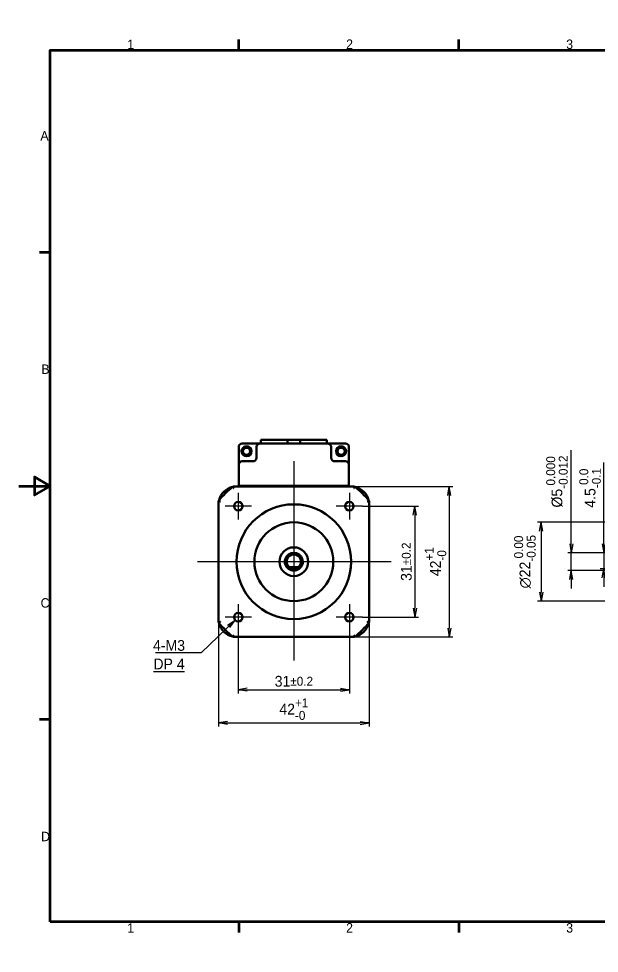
# Model space of a CAD drawing. Header units: millimetres. Extents: x -527 to 428, y -54 to 282.
# Drawn here: x -526.9 to -364.8, y 21 to 281.7 of the extents above; entities that cross this region are included whole.
import ezdxf

# ---------------------------------------------------------------- set-up
doc = ezdxf.new("R2010")
doc.units = ezdxf.units.MM
for name, color, linetype, lineweight in [('경계(ISO)', 7, 'Continuous', 70), ('기호(ISO)', 7, 'Continuous', 25), ('외형선(ISO)', 7, 'Continuous', 50), ('중심 표식(ISO)', 7, 'Continuous', 25)]:
    doc.layers.add(name, color=color, linetype=linetype, lineweight=lineweight)
doc.layers.add('치수(ISO)', color=1, linetype='Continuous', lineweight=25, true_color=0xff0000)
doc.styles.add('레이블 문자 (JIS)', font='')
doc.styles.get('레이블 문자 (JIS)').set_extended_font_data('Gulim')
doc.dimstyles.new('복사 대상기본값 (JIS)', dxfattribs={"dimtxt": 3, "dimasz": 2.5, "dimexe": 1, "dimexo": 0, "dimgap": 0.8, "dimtad": 1, "dimdsep": 46, "dimtxsty": '레이블 문자 (JIS)', "dimblk": 'OPEN', "dimcen": 0.09, "dimdle": 10, "dimclrd": 256, "dimclre": 256, "dimclrt": 256, "dimadec": 0, "dimazin": 2, "dimtfac": 0.833333, "dimtmove": 0, "dimatfit": 3, "dimldrblk": 'OPEN', "dimfxl": 1, "dimtolj": 1, "dimtzin": 0, "dimlwd": -1, "dimlwe": -1, "dimarcsym": 0})
doc.dimstyles.new('복사 대상기본값 (JIS)$7', dxfattribs={"dimtxt": 3, "dimasz": 2.5, "dimexe": 1, "dimexo": 0, "dimgap": 0.8, "dimtad": 1, "dimdsep": 46, "dimtxsty": '레이블 문자 (JIS)', "dimblk": 'OPEN', "dimcen": 0.09, "dimdle": 10, "dimclrd": 256, "dimclre": 256, "dimclrt": 256, "dimadec": 0, "dimazin": 2, "dimtfac": 0.833333, "dimtmove": 0, "dimatfit": 3, "dimldrblk": 'OPEN', "dimfxl": 1, "dimtolj": 1, "dimtzin": 0, "dimlwd": -1, "dimlwe": -1, "dimarcsym": 0})

# ---------------------------------------------------------------- blocks, each defined once
blk = doc.blocks.new('_Open')
at = {"color": 0, "linetype": 'ByBlock', "lineweight": -2}
for p, q in [((-1, 0.17), (0, 0)), ((-1, -0.17), (0, 0)), ((0, 0), (-1, 0))]:
    blk.add_line(p, q, dxfattribs=at)
blk = doc.blocks.new('*D11')
at = {"layer": 'Defpoints', "color": 0}
for p in [(-465.58, 111.04), (-434.58, 111.04), (-434.58, 94.51)]:
    blk.add_point(p, dxfattribs=at)
at = {"layer": '치수(ISO)', "color": 0}
for p, q in [((-465.58, 111.04), (-465.58, 93.51)), ((-434.58, 111.04), (-434.58, 93.51)), ((-463.08, 94.51), (-437.08, 94.51))]:
    blk.add_line(p, q, dxfattribs=at)
at = {"layer": '치수(ISO)', "color": 0, "linetype": 'ByBlock', "xscale": 2.5, "yscale": 2.5, "zscale": 2.5, "rotation": 180}
blk.add_blockref('_Open', (-465.58, 94.51), dxfattribs=at)
at = {"layer": '치수(ISO)', "color": 0, "linetype": 'ByBlock', "xscale": 2.5, "yscale": 2.5, "zscale": 2.5}
blk.add_blockref('_Open', (-434.58, 94.51), dxfattribs=at)
at = {"layer": '치수(ISO)', "color": 0, "insert": (-450.07, 98.39), "char_height": 3, "attachment_point": 2, "style": '레이블 문자 (JIS)'}
blk.add_mtext('\\A1;31{\\H2.500000;%%p0.2}', dxfattribs=at)
blk = doc.blocks.new('*D12')
at = {"layer": 'Defpoints', "color": 0}
for p in [(-471.08, 113.27), (-429.08, 113.27), (-429.08, 85.27)]:
    blk.add_point(p, dxfattribs=at)
at = {"layer": '치수(ISO)', "color": 0}
for p, q in [((-471.08, 113.27), (-471.08, 84.27)), ((-429.08, 113.27), (-429.08, 84.27)), ((-468.58, 85.27), (-431.58, 85.27))]:
    blk.add_line(p, q, dxfattribs=at)
at = {"layer": '치수(ISO)', "color": 0, "linetype": 'ByBlock', "xscale": 2.5, "yscale": 2.5, "zscale": 2.5, "rotation": 180}
blk.add_blockref('_Open', (-471.08, 85.27), dxfattribs=at)
at = {"layer": '치수(ISO)', "color": 0, "linetype": 'ByBlock', "xscale": 2.5, "yscale": 2.5, "zscale": 2.5}
blk.add_blockref('_Open', (-429.08, 85.27), dxfattribs=at)
at = {"layer": '치수(ISO)', "color": 0, "insert": (-450.08, 92.11), "char_height": 3, "attachment_point": 2, "style": '레이블 문자 (JIS)'}
blk.add_mtext('\\A1;42{\\H2.500000;\\S+1^ -0;}', dxfattribs=at)
blk = doc.blocks.new('*D13')
at = {"layer": 'Defpoints', "color": 0}
for p in [(-430.88, 145.74), (-430.88, 114.74), (-416.29, 114.74)]:
    blk.add_point(p, dxfattribs=at)
at = {"layer": '치수(ISO)', "color": 0}
for p, q in [((-430.88, 145.74), (-415.29, 145.74)), ((-416.29, 143.24), (-416.29, 117.24)), ((-430.88, 114.74), (-415.29, 114.74))]:
    blk.add_line(p, q, dxfattribs=at)
at = {"layer": '치수(ISO)', "color": 0, "linetype": 'ByBlock', "xscale": 2.5, "yscale": 2.5, "zscale": 2.5}
for p, rotation in [((-416.29, 145.74), 90), ((-416.29, 114.74), 270)]:
    blk.add_blockref('_Open', p, dxfattribs=dict(at, rotation=rotation))
at = {"layer": '치수(ISO)', "color": 0, "insert": (-420.18, 130.24), "char_height": 3, "attachment_point": 2, "rotation": 90, "style": '레이블 문자 (JIS)'}
blk.add_mtext('\\A1;31{\\H2.500000;%%p0.2}', dxfattribs=at)
blk = doc.blocks.new('*D14')
at = {"layer": 'Defpoints', "color": 0}
for p in [(-433.11, 151.24), (-433.11, 109.24), (-406.68, 109.24)]:
    blk.add_point(p, dxfattribs=at)
at = {"layer": '치수(ISO)', "color": 0}
for p, q in [((-433.11, 151.24), (-405.68, 151.24)), ((-406.68, 148.74), (-406.68, 111.74)), ((-433.11, 109.24), (-405.68, 109.24))]:
    blk.add_line(p, q, dxfattribs=at)
at = {"layer": '치수(ISO)', "color": 0, "linetype": 'ByBlock', "xscale": 2.5, "yscale": 2.5, "zscale": 2.5}
for p, rotation in [((-406.68, 151.24), 90), ((-406.68, 109.24), 270)]:
    blk.add_blockref('_Open', p, dxfattribs=dict(at, rotation=rotation))
at = {"layer": '치수(ISO)', "color": 0, "insert": (-413.52, 130.24), "char_height": 3, "attachment_point": 2, "rotation": 90, "style": '레이블 문자 (JIS)'}
blk.add_mtext('\\A1;42{\\H2.500000;\\S+1^ -0;}', dxfattribs=at)
blk = doc.blocks.new('*D15')
at = {"layer": 'Defpoints', "color": 0}
for p in [(-357.74, 132.74), (-363.54, 128.24), (-357.74, 128.24)]:
    blk.add_point(p, dxfattribs=at)
at = {"layer": '치수(ISO)', "color": 0}
for p, q in [((-363.54, 135.24), (-363.54, 157.95)), ((-357.74, 132.74), (-364.54, 132.74)), ((-363.54, 132.74), (-363.54, 128.24)), ((-357.74, 128.24), (-364.54, 128.24)), ((-363.54, 125.74), (-363.54, 123.24))]:
    blk.add_line(p, q, dxfattribs=at)
at = {"layer": '치수(ISO)', "color": 0, "linetype": 'ByBlock', "xscale": 2.5, "yscale": 2.5, "zscale": 2.5}
for p, rotation in [((-363.54, 132.74), 270), ((-363.54, 128.24), 90)]:
    blk.add_blockref('_Open', p, dxfattribs=dict(at, rotation=rotation))
at = {"layer": '치수(ISO)', "color": 0, "insert": (-370.37, 150.84), "char_height": 3, "attachment_point": 2, "rotation": 90, "style": '레이블 문자 (JIS)'}
blk.add_mtext('\\A1;4.5{\\H2.500000;\\S 0.0^ -0.1;}', dxfattribs=at)
blk = doc.blocks.new('*D16')
at = {"layer": 'Defpoints', "color": 0}
for p in [(-372.62, 132.74), (-357.74, 132.74), (-338.24, 127.74)]:
    blk.add_point(p, dxfattribs=at)
at = {"layer": '치수(ISO)', "color": 0}
for p, q in [((-372.62, 135.24), (-372.62, 161.39)), ((-357.74, 132.74), (-373.62, 132.74)), ((-372.62, 127.74), (-372.62, 132.74)), ((-338.24, 127.74), (-373.62, 127.74)), ((-372.62, 125.24), (-372.62, 122.74))]:
    blk.add_line(p, q, dxfattribs=at)
at = {"layer": '치수(ISO)', "color": 0, "linetype": 'ByBlock', "xscale": 2.5, "yscale": 2.5, "zscale": 2.5}
for p, rotation in [((-372.62, 132.74), 270), ((-372.62, 127.74), 90)]:
    blk.add_blockref('_Open', p, dxfattribs=dict(at, rotation=rotation))
at = {"layer": '치수(ISO)', "color": 0, "insert": (-379.61, 152.6), "char_height": 3, "attachment_point": 2, "rotation": 90, "style": '레이블 문자 (JIS)'}
blk.add_mtext('\\A1;\\fGulim|b0|i0;Ø5{\\H2.500000;\\S 0.000^ -0.012;}', dxfattribs=at)
blk = doc.blocks.new('*D17')
at = {"layer": 'Defpoints', "color": 0}
for p in [(-336.04, 141.24), (-381.02, 119.24), (-336.04, 119.24)]:
    blk.add_point(p, dxfattribs=at)
at = {"layer": '치수(ISO)', "color": 0}
for p, q in [((-336.04, 141.24), (-382.02, 141.24)), ((-381.02, 138.74), (-381.02, 121.74)), ((-336.04, 119.24), (-382.02, 119.24))]:
    blk.add_line(p, q, dxfattribs=at)
at = {"layer": '치수(ISO)', "color": 0, "linetype": 'ByBlock', "xscale": 2.5, "yscale": 2.5, "zscale": 2.5}
for p, rotation in [((-381.02, 141.24), 90), ((-381.02, 119.24), 270)]:
    blk.add_blockref('_Open', p, dxfattribs=dict(at, rotation=rotation))
at = {"layer": '치수(ISO)', "color": 0, "insert": (-388.56, 130.24), "char_height": 3, "attachment_point": 2, "rotation": 90, "style": '레이블 문자 (JIS)'}
blk.add_mtext('\\A1;{\\fAIGDT|b0|i0;\\ln}\\fGulim|b0|i0;22{\\H2.500000;\\S 0.00^ -0.05;}', dxfattribs=at)
blk = doc.blocks.new('경계 Default Border')
at = {"layer": '경계(ISO)'}
for p, q in [((70, 287), (70, 290.4)), ((140, 287), (140, 290.4)), ((280, 287), (280, 290.4)), ((350, 287), (350, 290.4)), ((10, 222.75), (6.6, 222.75)), ((410, 222.75), (413.4, 222.75)), ((10, 74.25), (6.6, 74.25)), ((410, 74.25), (413.4, 74.25)), ((70, 10), (70, 6.6)), ((140, 10), (140, 6.6)), ((280, 10), (280, 6.6)), ((350, 10), (350, 6.6))]:
    blk.add_line(p, q, dxfattribs=at)
at = {"layer": '경계(ISO)', "flags": 128}
for points in [[(210, 297), (210, 287), (207.11, 292), (212.89, 292), (210, 287)], [(10, 10), (10, 287), (410, 287), (410, 10), (10, 10)], [(0, 148.5), (10, 148.5), (5, 151.39), (5, 145.61), (10, 148.5)], [(420, 148.5), (410, 148.5), (415, 151.39), (415, 145.61), (410, 148.5)], [(210, 0), (210, 10), (207.11, 5), (212.89, 5), (210, 10)]]:
    blk.add_lwpolyline(points, dxfattribs=at)
at = {"layer": '경계(ISO)', "char_height": 3, "attachment_point": 7, "style": '레이블 문자 (JIS)'}
for s, insert in [('1', (34.54, 287.33)), ('2', (104.15, 287.4)), ('3', (174.15, 287.33)), ('4', (244.04, 287.33)), ('5', (314.13, 287.33)), ('6', (384.15, 287.33)), ('A', (6.91, 258.29)), ('A', (410.71, 258.29)), ('B', (7.21, 184.12)), ('B', (411.01, 184.12)), ('C', (6.97, 109.8)), ('C', (410.77, 109.8)), ('D', (7.12, 35.62)), ('D', (410.92, 35.62)), ('1', (34.54, 6.53)), ('2', (104.15, 6.6)), ('3', (174.15, 6.53)), ('4', (244.04, 6.53)), ('5', (314.13, 6.53)), ('6', (384.15, 6.53))]:
    blk.add_mtext(s, dxfattribs=dict(at, insert=insert))

msp = doc.modelspace()

# ---------------------------------------------------------------- linework, layer by layer
at = {"layer": '외형선(ISO)', "color": 0}
for p, q in [((-465.48109, 157.2401), (-465.48109, 162.2401)), ((-464.48109, 163.2401), (-459.48109, 163.2401)), ((-460.48109, 162.2401), (-460.48109, 159.2401)), ((-440.68109, 163.2401), (-459.48109, 163.2401)), ((-459.33109, 163.2401), (-459.33109, 164.2401)), ((-459.33109, 163.2401), (-459.33109, 164.2401)), ((-451.88382, 164.2401), (-459.33109, 164.2401)), ((-448.27835, 164.2401), (-451.88382, 164.2401)), ((-451.88382, 163.2401), (-451.88382, 164.2401)), ((-448.27835, 164.2401), (-448.27835, 163.2401)), ((-448.27835, 164.2401), (-440.83109, 164.2401)), ((-440.83109, 164.2401), (-440.83109, 163.2401)), ((-440.83109, 163.2401), (-440.83109, 164.2401)), ((-440.68109, 163.2401), (-435.68109, 163.2401)), ((-439.68109, 159.2401), (-439.68109, 162.2401)), ((-434.68109, 162.2401), (-434.68109, 157.2401)), ((-465.48109, 157.2401), (-465.48109, 151.4401)), ((-461.48109, 158.2401), (-464.48109, 158.2401)), ((-435.68109, 158.2401), (-438.68109, 158.2401)), ((-434.68109, 151.4401), (-434.68109, 157.2401)), ((-433.11053, 151.2401), (-467.05165, 151.2401)), ((-465.48109, 151.4401), (-465.48109, 151.3401)), ((-464.48109, 151.4401), (-465.48109, 151.4401)), ((-465.48109, 151.2401), (-465.48109, 151.3401)), ((-465.48109, 151.3401), (-463.98109, 151.3401)), ((-464.48109, 151.4401), (-435.68109, 151.4401)), ((-463.98109, 151.3401), (-463.98109, 151.4401)), ((-463.98109, 151.3401), (-463.98109, 151.2401)), ((-454.58109, 151.4401), (-454.58109, 151.2401)), ((-445.58109, 151.4401), (-445.58109, 151.2401)), ((-436.18109, 151.3401), (-436.18109, 151.4401)), ((-436.18109, 151.3401), (-434.68109, 151.3401)), ((-436.18109, 151.3401), (-436.18109, 151.2401)), ((-434.68109, 151.4401), (-435.68109, 151.4401)), ((-434.68109, 151.4401), (-434.68109, 151.3401)), ((-434.68109, 151.3401), (-434.68109, 151.2401)), ((-471.08109, 147.21066), (-471.08109, 113.26954)), ((-429.08109, 113.26954), (-429.08109, 147.21066)), ((-448.58109, 128.2401), (-451.58109, 128.2401)), ((-448.75821, 128.7401), (-451.40396, 128.7401)), ((-467.05165, 109.2401), (-433.11053, 109.2401))]:
    msp.add_line(p, q, dxfattribs=at)
for centre, radius in [((-463.28109, 161.0401), 1.4), ((-463.28109, 161.0401), 1), ((-436.88109, 161.0401), 1.4), ((-436.88109, 161.0401), 1), ((-465.58109, 145.7401), 1.2), ((-450.08109, 130.2401), 16), ((-434.58109, 145.7401), 1.2), ((-450.08109, 130.2401), 11), ((-450.08109, 130.2401), 4), ((-465.58109, 114.7401), 1.2), ((-434.58109, 114.7401), 1.2)]:
    msp.add_circle(centre, radius, dxfattribs=at)
for centre, radius, start, end in [((-464.48109, 162.2401), 1, 90, 180), ((-459.48109, 162.2401), 1, 90, 180), ((-440.68109, 162.2401), 1, 0, 90), ((-435.68109, 162.2401), 1, 0, 90), ((-461.48109, 159.2401), 1, 270, 0), ((-438.68109, 159.2401), 1, 180, 270), ((-464.48109, 157.2401), 1, 90, 180), ((-435.68109, 157.2401), 1, 0, 90), ((-450.08109, 130.2401), 27, 128.9424413, 141.0575587), ((-450.08109, 130.2401), 27, 38.9424413, 51.0575587), ((-466.08109, 146.2401), 5, 103.0519406, 166.9480594), ((-434.08109, 146.2401), 5, 13.0519406, 76.9480594), ((-450.08109, 130.2401), 2.5, 306.8698976, 233.1301024), ((-450.08109, 130.2401), 2, 311.4096221, 228.5903779), ((-450.08109, 130.2401), 2.5, 233.1301024, 306.8698976), ((-450.08109, 130.2401), 27, 218.9424413, 231.0575587), ((-466.08109, 114.2401), 5, 193.0519406, 256.9480594), ((-450.08109, 130.2401), 27, 308.9424413, 321.0575587), ((-434.08109, 114.2401), 5, 283.0519406, 346.9480594)]:
    msp.add_arc(centre, radius, start, end, dxfattribs=at)
for points, knots in [([(-467.05165, 151.2401), (-467.05165, 151.2401), (-467.04763, 151.22872), (-467.03187, 151.18418), (-467.0201, 151.15094), (-466.98968, 151.06511), (-466.97095, 151.01234), (-466.93857, 150.92131), (-466.92628, 150.8868), (-466.90101, 150.81589), (-466.88806, 150.77962), (-466.8747, 150.74221), (-466.87432, 150.74116), (-466.87394, 150.7401)], [-0.08091738103, -0.08091738103, -0.08091738103, -0.08091738103, -0.06239876818, -0.06239876818, -0.04333023181, -0.04333023181, -0.02310057706, -0.02310057706, -0.01158138451, -0.01158138451, 0, 0, 0.0003358864, 0.0003358864, 0.0003358864, 0.0003358864]), ([(-433.28823, 150.7401), (-433.28786, 150.74116), (-433.28748, 150.74221), (-433.27412, 150.77962), (-433.26117, 150.81589), (-433.2359, 150.8868), (-433.22361, 150.92131), (-433.19123, 151.01234), (-433.1725, 151.06511), (-433.14207, 151.15094), (-433.13031, 151.18418), (-433.11455, 151.22872), (-433.11053, 151.2401), (-433.11053, 151.2401)], [-0.08108516664, -0.08108516664, -0.08108516664, -0.08108516664, -0.08074997513, -0.08074997513, -0.06919255074, -0.06919255074, -0.05769718966, -0.05769718966, -0.03750938699, -0.03750938699, -0.01848030053, -0.01848030053, 0, 0, 0, 0]), ([(-470.58109, 147.03296), (-470.58214, 147.03333), (-470.5832, 147.03371), (-470.62061, 147.04707), (-470.65688, 147.06002), (-470.72779, 147.08529), (-470.7623, 147.09758), (-470.85332, 147.12996), (-470.90609, 147.14869), (-470.99193, 147.17912), (-471.02517, 147.19088), (-471.06971, 147.20664), (-471.08109, 147.21066), (-471.08109, 147.21066)], [-0.08108516578, -0.08108516578, -0.08108516578, -0.08108516578, -0.08074997428, -0.08074997428, -0.06919255003, -0.06919255003, -0.05769718909, -0.05769718909, -0.03750938668, -0.03750938668, -0.01848030045, -0.01848030045, 0, 0, 0, 0]), ([(-429.58109, 147.03296), (-429.58003, 147.03333), (-429.57898, 147.03371), (-429.54157, 147.04707), (-429.5053, 147.06002), (-429.43439, 147.08529), (-429.39988, 147.09758), (-429.30885, 147.12996), (-429.25608, 147.14869), (-429.17025, 147.17912), (-429.13701, 147.19088), (-429.09247, 147.20664), (-429.08109, 147.21066), (-429.08109, 147.21066)], [-0.0003358864, -0.0003358864, -0.0003358864, -0.0003358864, 0, 0, 0.01158138452, 0.01158138452, 0.02310057706, 0.02310057706, 0.04333023182, 0.04333023182, 0.06239876819, 0.06239876819, 0.08091738092, 0.08091738092, 0.08091738092, 0.08091738092]), ([(-471.08109, 113.26954), (-471.08109, 113.26954), (-471.06971, 113.27356), (-471.02517, 113.28932), (-470.99193, 113.30108), (-470.90609, 113.33151), (-470.85332, 113.35024), (-470.7623, 113.38262), (-470.72779, 113.39491), (-470.65688, 113.42018), (-470.62061, 113.43313), (-470.5832, 113.44649), (-470.58214, 113.44687), (-470.58109, 113.44725)], [-0.08091738118, -0.08091738118, -0.08091738118, -0.08091738118, -0.06239876819, -0.06239876819, -0.04333023182, -0.04333023182, -0.02310057706, -0.02310057706, -0.01158138452, -0.01158138452, 0, 0, 0.0003358864, 0.0003358864, 0.0003358864, 0.0003358864]), ([(-429.58109, 113.44725), (-429.58003, 113.44687), (-429.57898, 113.44649), (-429.54157, 113.43313), (-429.5053, 113.42018), (-429.43439, 113.39491), (-429.39988, 113.38262), (-429.30885, 113.35024), (-429.25608, 113.33151), (-429.17025, 113.30108), (-429.13701, 113.28932), (-429.09247, 113.27356), (-429.08109, 113.26954), (-429.08109, 113.26954)], [-0.08108516603, -0.08108516603, -0.08108516603, -0.08108516603, -0.08074997453, -0.08074997453, -0.06919255024, -0.06919255024, -0.05769718926, -0.05769718926, -0.03750938677, -0.03750938677, -0.01848030047, -0.01848030047, 0, 0, 0, 0]), ([(-466.87394, 109.7401), (-466.87432, 109.73905), (-466.8747, 109.73799), (-466.88806, 109.70058), (-466.90101, 109.66431), (-466.92628, 109.5934), (-466.93857, 109.55889), (-466.97095, 109.46787), (-466.98968, 109.4151), (-467.0201, 109.32926), (-467.03187, 109.29602), (-467.04763, 109.25148), (-467.05165, 109.2401), (-467.05165, 109.2401)], [-0.08108516517, -0.08108516517, -0.08108516517, -0.08108516517, -0.08074997367, -0.08074997367, -0.06919254953, -0.06919254953, -0.05769718869, -0.05769718869, -0.03750938645, -0.03750938645, -0.0184803004, -0.0184803004, 0, 0, 0, 0]), ([(-433.11053, 109.2401), (-433.11053, 109.2401), (-433.11455, 109.25148), (-433.13031, 109.29602), (-433.14207, 109.32926), (-433.1725, 109.4151), (-433.19123, 109.46787), (-433.22361, 109.55889), (-433.2359, 109.5934), (-433.26117, 109.66431), (-433.27412, 109.70058), (-433.28748, 109.73799), (-433.28786, 109.73905), (-433.28823, 109.7401)], [-0.08091738106, -0.08091738106, -0.08091738106, -0.08091738106, -0.06239876819, -0.06239876819, -0.04333023182, -0.04333023182, -0.02310057706, -0.02310057706, -0.01158138452, -0.01158138452, 0, 0, 0.0003358864, 0.0003358864, 0.0003358864, 0.0003358864])]:
    msp.add_open_spline(points, degree=3, knots=knots, dxfattribs=at)
for points in [[(-451.58109, 128.2401), (-451.49253, 128.50579), (-451.40396, 128.7401)], [(-448.75821, 128.7401), (-448.66965, 128.50579), (-448.58109, 128.2401)]]:
    msp.add_open_spline(points, degree=2, dxfattribs=at)
at = {"layer": '중심 표식(ISO)', "color": 0, "linetype": 'Continuous'}
for p, q in [((-450.08109, 158.32197), (-450.08109, 102.69641)), ((-465.58109, 149.4401), (-465.58109, 142.0401)), ((-434.58109, 149.4401), (-434.58109, 142.0401)), ((-461.88109, 145.7401), (-469.28109, 145.7401)), ((-430.88109, 145.7401), (-438.28109, 145.7401)), ((-422.91596, 130.2401), (-476.97461, 130.2401)), ((-465.58109, 118.4401), (-465.58109, 111.0401)), ((-434.58109, 118.4401), (-434.58109, 111.0401)), ((-461.88109, 114.7401), (-469.28109, 114.7401)), ((-430.88109, 114.7401), (-438.28109, 114.7401))]:
    msp.add_line(p, q, dxfattribs=at)

# ---------------------------------------------------------------- block references
at = {"color": 0, "xscale": 0.8778375, "yscale": 0.8778375, "zscale": 0.8778375}
msp.add_blockref('경계 Default Border', (-526.90617, 20.99849), dxfattribs=at)

# ---------------------------------------------------------------- texts
at = {"layer": '기호(ISO)', "color": 0, "insert": (-484.92863, 108.37757), "char_height": 3.0000001, "width": 12.8793791, "attachment_point": 2, "line_spacing_factor": 1.033161, "style": '레이블 문자 (JIS)'}
msp.add_mtext('\\fGulim|b0|i0;4-M3\\P\\L\\fGulim|b0|i0;DP 4', dxfattribs=at)

# ---------------------------------------------------------------- dimensions: what is measured, and where the dimension line sits
at = {"layer": '치수(ISO)', "color": 0}
for base, p1, p2, text, override, picture, middle in [((-372.6223, 132.7401), (-338.23886, 127.7401), (-357.73886, 132.7401), '\\fGulim|b0|i0;Ø<>', {"dimgap": 0.8, "dimdec": 2, "dimclrd": 0, "dimclre": 0, "dimclrt": 0, "dimtol": 1, "dimlim": 0, "dimtp": 0, "dimtm": 0.012, "dimtdec": 3, "dimtofl": 1, "dimatfit": 1}, '*D16', (-372.6223, 152.59772)), ((-381.024, 119.2401), (-336.03886, 141.2401), (-336.03886, 119.2401), '{\\fAIGDT|b0|i0;\\ln}\\fGulim|b0|i0;<>', {"dimgap": 0.8, "dimdec": 2, "dimclrd": 0, "dimclre": 0, "dimclrt": 0, "dimtol": 1, "dimlim": 0, "dimtp": 0, "dimtm": 0.05, "dimtdec": 2, "dimtofl": 0, "dimatfit": 1}, '*D17', (-381.024, 130.2401))]:
    dim = msp.add_linear_dim(base=base, p1=p1, p2=p2, angle=90, text=text, dimstyle='복사 대상기본값 (JIS)', override=override, dxfattribs=at)
    dim.commit()
    dim.dimension.update_dxf_attribs({"geometry": picture, "text_midpoint": middle, "dimtype": 160})
for base, p1, p2, angle, override, picture, middle in [((-363.53536, 128.2401), (-357.73886, 132.7401), (-357.73886, 128.2401), 90, {"dimgap": 0.8, "dimdec": 1, "dimclrd": 0, "dimclre": 0, "dimclrt": 0, "dimtol": 1, "dimlim": 0, "dimtp": 0, "dimtm": 0.1, "dimtdec": 1, "dimtofl": 1, "dimatfit": 1}, '*D15', (-363.53536, 150.83878)), ((-406.67976, 109.2401), (-433.11053, 151.2401), (-433.11053, 109.2401), 90, {"dimgap": 0.8, "dimdec": 1, "dimclrd": 0, "dimclre": 0, "dimclrt": 0, "dimtol": 1, "dimlim": 0, "dimtp": 1, "dimtm": 1e-09, "dimtdec": 0, "dimtofl": 0, "dimatfit": 1}, '*D14', (-406.67976, 130.2401)), ((-416.29189, 114.7401), (-430.88109, 145.7401), (-430.88109, 114.7401), 90, {"dimgap": 0.8, "dimdec": 2, "dimclrd": 0, "dimclre": 0, "dimclrt": 0, "dimtol": 1, "dimlim": 0, "dimtp": 0.2, "dimtm": 0.2, "dimtdec": 1, "dimtofl": 0, "dimatfit": 1}, '*D13', (-416.29189, 130.2401)), ((-429.08109, 85.26954), (-471.08109, 113.26954), (-429.08109, 113.26954), 180, {"dimgap": 0.8, "dimdec": 1, "dimclrd": 0, "dimclre": 0, "dimclrt": 0, "dimtol": 1, "dimlim": 0, "dimtp": 1, "dimtm": 1e-09, "dimtdec": 0, "dimtofl": 0, "dimatfit": 1}, '*D12', (-450.08109, 85.26954)), ((-434.58109, 94.50539), (-465.58109, 111.0401), (-434.58109, 111.0401), 180, {"dimgap": 0.8, "dimdec": 2, "dimclrd": 0, "dimclre": 0, "dimclrt": 0, "dimtol": 1, "dimlim": 0, "dimtp": 0.2, "dimtm": 0.2, "dimtdec": 1, "dimtofl": 0, "dimatfit": 1}, '*D11', (-450.07109, 94.50539))]:
    dim = msp.add_linear_dim(base=base, p1=p1, p2=p2, angle=angle, dimstyle='복사 대상기본값 (JIS)', override=override, dxfattribs=at)
    dim.commit()
    dim.dimension.update_dxf_attribs({"geometry": picture, "text_midpoint": middle, "dimtype": 160})

# ---------------------------------------------------------------- leaders
at = {"layer": '기호(ISO)', "color": 0, "annotation_type": 0, "has_hookline": 1, "hookline_direction": 1, "text_width": 10.17843}
msp.add_leader([(-466.46144, 113.92464), (-475.98894, 104.7821), (-478.48894, 104.7821)], dimstyle='복사 대상기본값 (JIS)$7', override={"dimgap": 0, "dimtad": 1}, dxfattribs=at)

doc.saveas('drawing.dxf')
